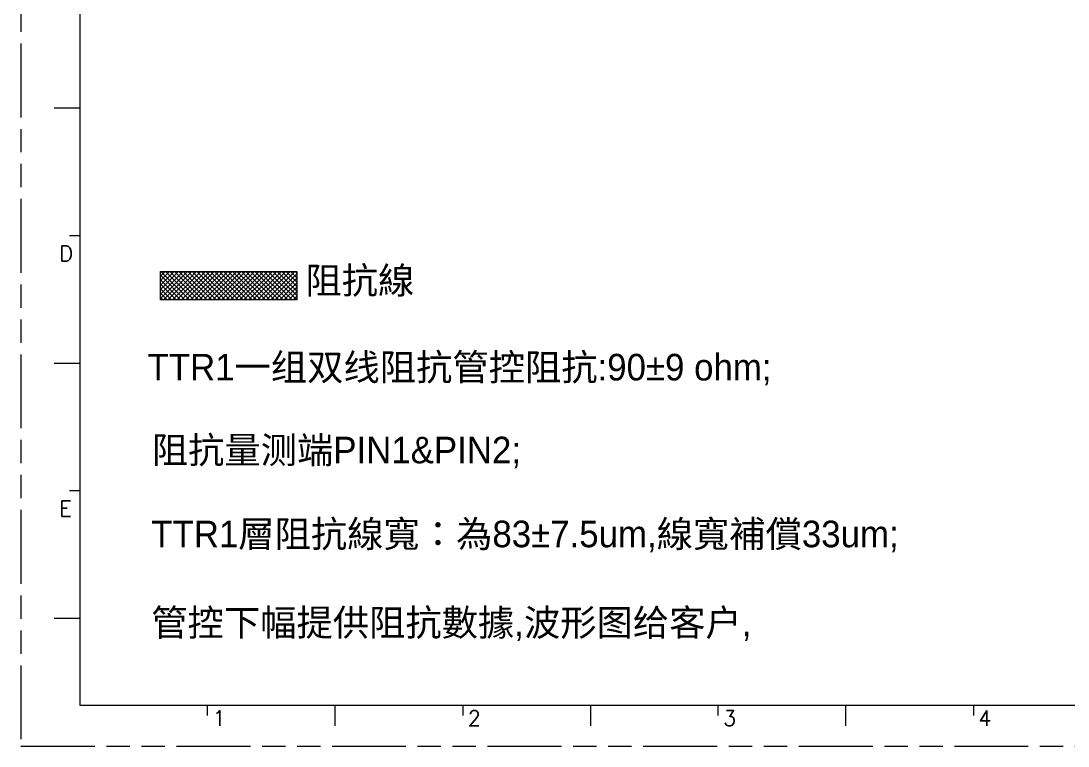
# Model space of a CAD drawing. Extents: x 3807 to 4077, y -466 to -276.
# Drawn here: x 3807.4 to 3942, y -466.4 to -373.1 of the extents above; entities that cross this region are included whole.
import ezdxf

# ---------------------------------------------------------------- set-up
doc = ezdxf.new("R2010")
doc.units = 0
doc.linetypes.add('PHANTOM', pattern=[29.5, 9.5, -1.5, 3, -1.5, 3, -1.5, 9.5])
doc.layers.get('0').update_dxf_attribs({"lineweight": 9})
doc.layers.add('0PAPERF', color=2, linetype='PHANTOM', lineweight=9, plot=False)
doc.layers.add('備註', color=1, linetype='Continuous', lineweight=9)
doc.styles.add('SIMPLEX', font='simplex.shx')
doc.styles.get("Standard").update_dxf_attribs({"font": 'PMingLiU.ttf'})

msp = doc.modelspace()

# ---------------------------------------------------------------- hatches: boundary and pattern name
at = {"layer": '備註'}
h = msp.add_hatch(dxfattribs=at)
h.set_pattern_fill('ANSI37', color=1, scale=0.128, style=0)
h.set_pattern_definition([(45, (7.66636, 85.23575), (-0.287368196, 0.287368196), []), (135, (7.66636, 85.23575), (-0.287368196, -0.287368196), [])])
h.paths.add_polyline_path([(3825.3, -405.32), (3842.85, -405.32), (3842.85, -408.98), (3825.3, -408.98)])

# ---------------------------------------------------------------- linework, layer by layer
for p, q in [((3814.92, -285.85), (3814.92, -461.13)), ((3814.92, -384.32), (3811.64, -384.32)), ((3814.92, -400.73), (3813.61, -400.73)), ((3814.92, -417.15), (3811.64, -417.15)), ((3814.92, -433.56), (3813.61, -433.56)), ((3814.92, -449.97), (3811.64, -449.97)), ((3814.92, -461.13), (4068.33, -461.13)), ((3831.33, -461.13), (3831.33, -462.44)), ((3847.74, -461.13), (3847.74, -463.76)), ((3864.16, -461.13), (3864.16, -462.44)), ((3880.57, -461.13), (3880.57, -463.76)), ((3896.98, -461.13), (3896.98, -462.44)), ((3913.39, -461.13), (3913.39, -463.76)), ((3929.81, -461.13), (3929.81, -462.44))]:
    msp.add_line(p, q)
at = {"layer": '0PAPERF'}
for p, q in [((3807.37, -276), (3807.37, -466.38)), ((3807.37, -466.38), (4076.6, -466.38))]:
    msp.add_line(p, q, dxfattribs=at)
at = {"layer": '備註', "color": 1, "linetype": 'Continuous'}
msp.add_lwpolyline([(3825.3, -405.32), (3842.85, -405.32), (3842.85, -408.98), (3825.3, -408.98)], close=True, dxfattribs=at)

# ---------------------------------------------------------------- texts
at = {"style": 'SIMPLEX'}
for s, height, p in [('D', 2, (3812.29, -404.02)), ('E', 2, (3812.29, -436.84)), ('1', 1.97, (3831.99, -463.78)), ('2', 1.97, (3864.81, -463.78)), ('3', 1.97, (3897.64, -463.78)), ('4', 1.97, (3930.46, -463.78))]:
    msp.add_text(s, height=height, dxfattribs=at).set_placement(p)
at = {"layer": '備註', "lineweight": 0, "char_height": 3.4215, "attachment_point": 1}
for s, insert, width in [('{\\fPMingLiU|b0|i0|c136|p2;阻抗線}', (3843.94, -404.77), 17.1104), ('{\\fPMingLiU|b0|i0|c0|p18;\\P\\P\\fPMingLiU|b0|i0|c136|p18;TTR1一组双线阻抗管控阻抗:90%%P9 ohm;}', (3823.64, -404.52), 199.9288), ('{\\fPMingLiU|b0|i0|c0|p18;\\P\\P\\fPMingLiU|b0|i0|c136|p18;阻抗量测端PIN1&PIN2;}', (3824.19, -415.18), 210.0972), ('{\\fPMingLiU|b0|i0|c0|p18;\\PTTR1層\\fPMingLiU|b0|i0|c136|p18;阻抗線寬：為83%%P7.5um,線寬補償33um;\\P                           \\P管控下幅提供阻抗數據,波形图给客户,}', (3824.12, -431.68), 184.5111)]:
    msp.add_mtext(s, dxfattribs=dict(at, insert=insert, width=width))

doc.saveas('drawing.dxf')
